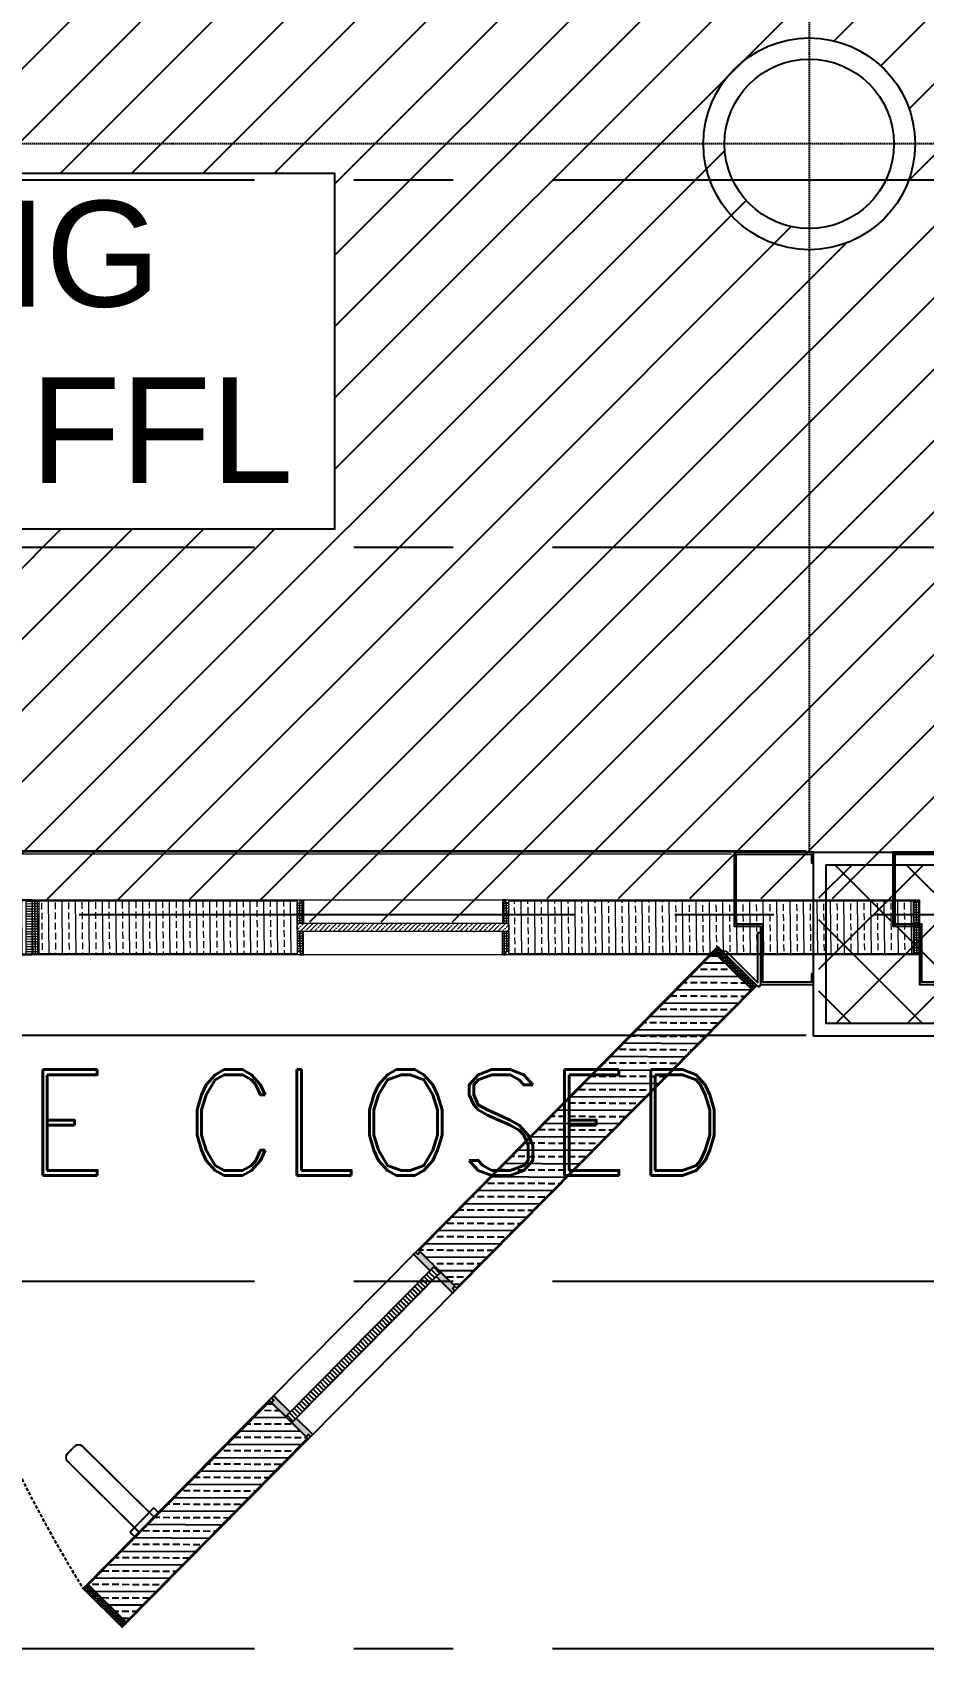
# Model space of a CAD drawing. Header units: millimetres. Extents: x -661525 to 498941, y 282148 to 1359693.
# Drawn here: x -333821 to -332980, y 442031 to 443558 of the extents above; entities that cross this region are included whole.
import ezdxf

# ---------------------------------------------------------------- set-up
doc = ezdxf.new("R2010")
doc.units = ezdxf.units.MM
doc.header["$LTSCALE"] = 2.5
for name, pattern in [('CENTER', [2, 1.25, -0.25, 0.25, -0.25]), ('DASHED', [0.75, 0.5, -0.25]), ('HIDDEN', [0.375, 0.25, -0.125])]:
    doc.linetypes.add(name, pattern=pattern)
doc.layers.get('0').update_dxf_attribs({"linetype": 'CONTINUOUS'})
doc.layers.get('DEFPOINTS').update_dxf_attribs({"linetype": 'CONTINUOUS'})
for name, color, linetype in [('00', 5, 'CONTINUOUS'), ('A-ANNO-GRID', 5, 'CENTER'), ('A-ANNO-TEXT', 7, 'CONTINUOUS'), ('A-DOOR', 3, 'CONTINUOUS'), ('A-DOOR-JAMB', 8, 'CONTINUOUS'), ('A-ELEV', 8, 'CONTINUOUS'), ('A-ELEV-MEDM', 34, 'CONTINUOUS'), ('A-ELEV-THIN', 8, 'CONTINUOUS'), ('A-WALL-2', 8, 'CONTINUOUS'), ('A-WALL-PATT-150', 8, 'CONTINUOUS'), ('A-WALL-PLAS', 8, 'CONTINUOUS'), ('CEILING', 11, 'CONTINUOUS'), ('I-ANNO-PATT-2.5', 5, 'CONTINUOUS'), ('I-GLAZ', 9, 'CONTINUOUS')]:
    doc.layers.add(name, color=color, linetype=linetype)
doc.layers.add('DOORS', color=10, linetype='CONTINUOUS', lineweight=9)
doc.styles.add('ROMAND', font='ROMAND')
pattern_1 = [(134.67990645, (-491770.6036, -2213532.536), (-4.515142516, -4.464972905), []), (134.67990645, (-491770.5786, -2213528.046), (-4.515142516, -4.464972905), [7.937499506, -1.587499901, 0, -1.587499901])]
pattern_2 = [(179.67990645, (-491770.604, -2213532.536), (-0.070950544, -12.69980102), []), (179.67990645, (-491776.918, -2213526.15), (-0.070950544, -12.69980102), [6.349999605, -3.174999803])]
pattern_3 = [(179.67990645, (-491770.603, -2213532.537), (-0.070950544, -12.69980102), []), (179.67990645, (-491776.917, -2213526.152), (-0.070950544, -12.69980102), [6.349999605, -3.174999803])]
pattern_4 = [(269.67990645, (-491767.0506, -2213529.022), (2.3812126914, -0.013303227), []), (269.67990645, (-491768.248, -2213530.206), (2.3812126914, -0.013303227), [0, -2.381249852])]
pattern_5 = [(269.67990645, (-491770.6025, -2213532.5371), (2.3812126914, -0.013303227), []), (269.67990645, (-491771.7998, -2213533.721), (2.3812126914, -0.013303227), [0, -2.381249852])]
pattern_6 = [(269.67990645, (-491770.6036, -2213532.536), (2.3812126914, -0.013303227), []), (269.67990645, (-491771.801, -2213533.72), (2.3812126914, -0.013303227), [0, -2.381249852])]
pattern_7 = [(90.678271, (1068479.283, 523803.135), (-12.69910933, -0.15033988), []), (90.678271, (1068485.558, 523809.56), (-12.69910933, -0.15033988), [6.349999605, -3.1749998])]
pattern_8 = [(180.67827104, (1068479.2833, 523803.1352), (0.028188727, -2.381083), []), (180.67827104, (1068478.0787, 523804.3116), (0.028188727, -2.381083), [0, -2.381249852])]
pattern_9 = [(45.67827104, (1068479.2845, 523803.136), (-4.542966336, 4.43665999), []), (45.67827104, (1068483.774, 523803.1895), (-4.542966336, 4.43665999), [7.937499506, -1.587499901, 0, -1.587499901])]
pattern_10 = [(90.678271, (1068493.864, 523803.136), (-12.69910933, -0.15033988), []), (90.678271, (1068500.139, 523809.561), (-12.69910933, -0.15033988), [6.349999605, -3.1749998])]
pattern_11 = [(180.67827104, (1068497.4398, 523799.645), (0.028188727, -2.381083), []), (180.67827104, (1068496.2352, 523800.8215), (0.028188727, -2.381083), [0, -2.381249852])]
pattern_12 = [(180.67827104, (1068479.2845, 523803.1363), (0.028188727, -2.381083), []), (180.67827104, (1068478.0798, 523804.3128), (0.028188727, -2.381083), [0, -2.381249852])]

# ---------------------------------------------------------------- blocks, each defined once
blk = doc.blocks.new('DOOR HANDLE IN PLAN')
at = {"color": 0, "ltscale": 25}
for p, q in [((62752.6, 114817), (62758.6, 114817)), ((62752.6, 114817), (62752.6, 114785)), ((62658.6, 114796), (62658.6, 114806)), ((62663.6, 114811), (62758.6, 114811)), ((62758.6, 114791), (62663.6, 114791)), ((62752.6, 114785), (62758.6, 114785))]:
    blk.add_line(p, q, dxfattribs=at)
for centre, start, end in [((62663.6, 114806), 90, 180), ((62663.6, 114796), 180, 270)]:
    blk.add_arc(centre, 5, start, end, dxfattribs=at)
blk = doc.blocks.new('door frame')
at = {"layer": 'A-DOOR-JAMB'}
blk.add_lwpolyline([(265482.3, 912565.9), (265492.3, 912565.9), (265492.3, 912563.9), (265484.3, 912563.9), (265484.3, 912517.9), (265539.3, 912517.9), (265539.3, 912492.9), (265605.3, 912492.9), (265605.3, 912563.9), (265597.3, 912563.9), (265597.3, 912565.9), (265607.3, 912565.9), (265607.3, 912490.9), (265537.3, 912490.9), (265537.3, 912515.9), (265482.3, 912515.9), (265482.3, 912565.9)], dxfattribs=at)
at = {"layer": 'DEFPOINTS'}
blk.add_lwpolyline([(265492.3, 912565.9), (265597.3, 912565.9)], dxfattribs=at)

msp = doc.modelspace()

# ---------------------------------------------------------------- hatches: boundary and pattern name
at = {"layer": 'A-WALL-PATT-150'}
h = msp.add_hatch(dxfattribs=at)
h.set_pattern_fill('ANSI37', color=254, scale=15, angle=360, style=0)
h.set_pattern_definition([(45, (2e-09, -328214.335), (-33.6759605, 33.6759605), []), (135, (2e-09, -328214.335), (-33.6759605, -33.6759605), [])])
h.paths.add_polyline_path([(-332175.6, 442621.2), (-332025.6, 442621.2), (-332025.6, 443124.4), (-332175.6, 443124.4), (-332175.6, 442771.2), (-332475.6, 442771.2), (-332475.6, 443117.4), (-332625.6, 443117.4), (-332625.6, 442771.2), (-333078.5, 442771.2), (-333078.5, 442621.2)])
h.paths.add_polyline_path([(-335711.9, 442621.2), (-335711.9, 442771.2), (-335713.8, 442771.2), (-335713.8, 442621.2)])
at = {"layer": 'CEILING', "transparency": 33554607}
h = msp.add_hatch(dxfattribs=at)
h.set_pattern_fill('ANSI31', color=254, scale=15)
h.set_pattern_definition([(45, (-674992.925, 1033030.065), (-33.6759605, 33.6759605), [])])
h.paths.add_polyline_path([(-340100.6, 448788.2), (-340465.6, 448788.2), (-340465.6, 444134.9), (-340100.6, 444134.9)])
h.paths.add_polyline_path([(-340015.3, 448788.2), (-340100.6, 448788.2), (-340100.6, 444134.9), (-340015.3, 444134.9)], flags=17)
h.paths.add_polyline_path([(-333536, 443088.1), (-335100.3, 443088.1), (-335100.3, 443377.7, -0.184629), (-335167, 443352.2), (-335167, 442946.7)])
h.paths.add_polyline_path([(-332637.6, 443617.6), (-333087.6, 443578.6), (-333087.6, 443552.2, -0.414214), (-332987.6, 443452.2), (-332637.6, 443452.2)])
h.paths.add_polyline_path([(-332637.6, 444120.2), (-333087.6, 444120.2), (-333087.6, 443578.6), (-332637.6, 443617.6)])
h.paths.add_polyline_path([(-336100.6, 444907.5), (-336550.6, 444907.5), (-336550.6, 444132.2), (-336100.6, 444132.2)])
h.paths.add_polyline_path([(-337246.3, 444120.2), (-337696.3, 444120.2), (-337696.3, 443452.2), (-337346.3, 443452.2, -0.414214), (-337246.3, 443552.2)])
h.paths.add_polyline_path([(-337246.3, 443352.2, -0.414214), (-337346.3, 443452.2), (-337696.3, 443452.2), (-337696.3, 443179.1), (-337246.3, 443218.1)])
h.paths.add_polyline_path([(-337246.3, 443218.1), (-337696.3, 443179.1), (-337696.3, 442727.4), (-337246.3, 442766.4)])
h.paths.add_polyline_path([(-337246.3, 442766.4), (-337696.3, 442727.4), (-337696.3, 442640.8), (-337246.3, 442679.5)])
h.paths.add_polyline_path([(-336637.6, 442819.2), (-337246.3, 442766.4), (-337246.3, 442679.5), (-336637.6, 442731.8)])
h.paths.add_polyline_path([(-336637.6, 443270.9), (-337246.3, 443218.1), (-337246.3, 442766.4), (-336637.6, 442819.2)])
h.paths.add_polyline_path([(-336637.6, 443384.1), (-336550.6, 443384.1), (-336550.6, 443452.2), (-337146.3, 443452.2, -0.414214), (-337246.3, 443352.2), (-337246.3, 443218.1), (-336637.6, 443270.9)])
h.paths.add_polyline_path([(-336550.6, 444120.2), (-337246.3, 444120.2), (-337246.3, 443552.2, -0.414214), (-337146.3, 443452.2), (-336550.6, 443452.2)])
h.paths.add_polyline_path([(-336100.6, 444120.2), (-336550.6, 444120.2), (-336550.6, 443452.2), (-336100.6, 443452.2)])
h.paths.add_polyline_path([(-335167, 444120.2), (-336100.6, 444120.2), (-336100.6, 443452.2), (-335267, 443452.2, -0.414214), (-335167, 443552.2)])
h.paths.add_polyline_path([(-336100.6, 443452.2), (-336550.6, 443452.2), (-336550.6, 443384.1), (-336100.6, 443384.1)])
h.paths.add_polyline_path([(-335267, 443452.2), (-336100.6, 443452.2), (-336100.6, 443384.1), (-336013.6, 443384.1), (-336013.6, 443325), (-335246.4, 443391.5, -0.164671)])
h.paths.add_polyline_path([(-335167, 443352.2, -0.233609), (-335246.4, 443391.5), (-336013.6, 443325), (-336013.6, 442873.3), (-335167, 442946.7)])
h.paths.add_polyline_path([(-335167, 442946.7), (-336013.6, 442873.3), (-336013.6, 442784.2), (-335167, 442784.2)])
h.paths.add_polyline_path([(-333087.6, 443126.9), (-335167, 442946.7), (-335167, 442784.2), (-334709.3, 442784.2), (-334709.3, 442784.2), (-334634.3, 442784.2), (-333087.6, 442784.2)])
h.paths.add_polyline_path([(-332637.6, 443165.9), (-333087.6, 443126.9), (-333087.6, 442784.2), (-334634.3, 442784.2), (-334634.3, 442739.3), (-334268.4, 442739.3), (-334268.4, 442739.3), (-334265.4, 442739.3), (-334077.4, 442717.8), (-334077.4, 442739.3), (-334077.4, 442739.3), (-334077.4, 442739.3), (-334071.4, 442739.3), (-334071.4, 442739.3), (-333815.4, 442739.3), (-333815.4, 442738.3), (-333568.4, 442738.3), (-333568.4, 442739.3), (-333565.3, 442739.3), (-333565.3, 442717.3), (-333377.4, 442717.3), (-333377.4, 442739.3), (-333374.4, 442739.3), (-333008.5, 442739.3), (-333008.5, 442784.2), (-332933.5, 442784.2), (-332637.6, 442784.2)])
h.paths.add_polyline_path([(-332637.6, 443452.2), (-332987.6, 443452.2, -0.414214), (-333087.6, 443352.2), (-333087.6, 443126.9), (-332637.6, 443165.9)])
h.paths.add_polyline_path([(-333087.6, 443372.2, -0.414214), (-333167.6, 443452.2, -0.414214), (-333087.6, 443532.2), (-333087.6, 444120.2), (-335167, 444120.2), (-335167, 443552.2, -0.49886), (-335070.9, 443424.6), (-333536, 443424.6), (-333536, 443088.1), (-333087.6, 443126.9)])
h.paths.add_polyline_path([(-340100.6, 449778.8), (-340465.6, 449778.8), (-340465.6, 448788.2), (-340100.6, 448788.2)])
h.paths.add_polyline_path([(-336550.6, 449778.8), (-337689.6, 449778.8), (-339465.6, 449778.8), (-340100.6, 449778.8), (-340100.6, 448788.2), (-340015.3, 448788.2), (-340015.3, 444134.9), (-339572.5, 444134.9), (-337796.3, 444132.2), (-337696.3, 444132.2), (-336550.6, 444132.2), (-336550.6, 444907.5), (-336687.6, 444907.5), (-337287.6, 444907.5), (-337887.6, 444907.5), (-338487.6, 444907.5), (-339087.6, 444907.5), (-339687.6, 444907.5), (-339687.6, 445507.5), (-339687.6, 446107.5), (-339687.6, 446707.5), (-339687.6, 447307.5), (-339687.6, 447907.5), (-339687.6, 448507.5), (-339687.6, 449107.5), (-339087.6, 449107.5), (-338487.6, 449107.5), (-337887.6, 449107.5), (-337287.6, 449107.5), (-336687.6, 449107.5), (-336550.6, 449107.5)])
h.paths.add_polyline_path([(-336100.6, 449778.8), (-336550.6, 449778.8), (-336550.6, 449107.5), (-336100.6, 449107.5)])
h.paths.add_polyline_path([(-332550.6, 449778.8), (-336100.6, 449778.8), (-336100.6, 449107.5), (-336087.6, 449107.5), (-335487.6, 449107.5), (-334887.6, 449107.5), (-334287.6, 449107.5), (-333687.6, 449107.5), (-333087.6, 449107.5), (-332550.6, 449107.5)])
h.paths.add_polyline_path([(-334292, 449225), (-335856.3, 449225), (-335856.3, 449561.5), (-334292, 449561.5)], flags=16)
h.paths.add_polyline_path([(-332100.6, 449778.8), (-332550.6, 449778.8), (-332550.6, 449107.5), (-332487.6, 449107.5), (-332100.6, 449107.5)])
h.paths.add_polyline_path([(-331437.6, 449778.8), (-332100.6, 449778.8), (-332100.6, 449107.5), (-331887.6, 449107.5), (-331887.6, 448507.5), (-331887.6, 447907.5), (-331887.6, 447307.5), (-331887.6, 446707.5), (-331887.6, 446107.5), (-331887.6, 445507.5), (-331887.6, 444907.5), (-332100.6, 444907.5), (-332100.6, 444152.9), (-331437.6, 444152.9), (-331437.6, 445152.9)])
h.paths.add_polyline_path([(-332100.6, 444907.5), (-332487.6, 444907.5), (-332550.6, 444907.5), (-332550.6, 444152.9), (-332100.6, 444152.9)])
h.paths.add_polyline_path([(-332550.6, 444907.5), (-333087.6, 444907.5), (-333687.6, 444907.5), (-334287.6, 444907.5), (-334887.6, 444907.5), (-335487.6, 444907.5), (-336100.6, 444907.5), (-336100.6, 444132.2), (-332637.6, 444132.2), (-332637.6, 444152.9), (-332550.6, 444152.9)])
h.paths.add_polyline_path([(-334097.5, 444341.2), (-335661.8, 444341.2), (-335661.8, 444677.7), (-334097.5, 444677.7)], flags=16)
h.paths.add_polyline_path([(-335813, 449209.6), (-334309.3, 449209.6), (-334309.3, 449615.2), (-335813, 449615.2)], flags=24)
h.paths.add_polyline_path([(-335618.5, 444325.8), (-334114.8, 444325.8), (-334114.8, 444731.5), (-335618.5, 444731.5)], flags=24)
h.paths.add_polyline_path([(-336315.2, 443731.6), (-336097.2, 443731.6), (-336097.2, 443886.2), (-336315.2, 443886.2)], flags=9)
h.paths.add_polyline_path([(-335473.5, 443398.6), (-335473.5, 443506), (-335628, 443506), (-335628, 443398.6)], flags=9)
h.paths.add_polyline_path([(-334235.9, 443731.6), (-334017.9, 443731.6), (-334017.9, 443886.2), (-334235.9, 443886.2)], flags=24)
h.paths.add_polyline_path([(-332967, 443729.3), (-332754.6, 443729.3), (-332754.6, 443883.9), (-332967, 443883.9)], flags=24)
h.paths.add_polyline_path([(-340344.8, 444545.8), (-340132.5, 444545.8), (-340132.5, 444700.3), (-340344.8, 444700.3)], flags=24)
h.paths.add_polyline_path([(-340130.2, 445751.1), (-340022.9, 445751.1), (-340022.9, 445905.7), (-340130.2, 445905.7)], flags=9)
at = {"layer": 'DOORS', "ltscale": 25}
h = msp.add_hatch(dxfattribs=at)
h.set_pattern_fill('ANSI33', color=5, scale=2.4, angle=225.6783, style=0)
h.set_pattern_definition(pattern_7)
h.paths.add_polyline_path([(-334071.4, 442737.2), (-334071.4, 442687.2), (-333821.4, 442687.2), (-333821.4, 442737.2), (-334071.4, 442737.2)])
h.paths.add_polyline_path([(-333821.4, 442737.2), (-333827.4, 442737.2), (-333827.4, 442687.2), (-333821.4, 442687.2)], flags=17)
at = {"layer": 'DOORS', "linetype": 'ByBlock'}
h = msp.add_hatch(dxfattribs=at)
h.set_pattern_fill('SACNCR', color=5, scale=1.2, angle=315.6783, style=0)
h.set_pattern_definition(pattern_8)
h.paths.add_polyline_path([(-333821.4, 442737.2), (-333827.4, 442737.2), (-333827.4, 442687.2), (-333821.4, 442687.2)])
at = {"layer": 'DOORS', "ltscale": 25}
h = msp.add_hatch(dxfattribs=at)
h.set_pattern_fill('ANSI33', color=5, scale=2.4, angle=225.6783, style=0)
h.set_pattern_definition(pattern_7)
h.paths.add_polyline_path([(-333571.4, 442737.2), (-333571.4, 442687.2), (-333821.4, 442687.2), (-333821.4, 442737.2), (-333571.4, 442737.2)])
h.paths.add_polyline_path([(-333821.4, 442737.2), (-333815.4, 442737.2), (-333815.4, 442687.2), (-333821.4, 442687.2)], flags=17)
at = {"layer": 'DOORS', "linetype": 'ByBlock'}
h = msp.add_hatch(dxfattribs=at)
h.set_pattern_fill('SACNCR', color=5, scale=1.2, angle=315.6783, style=0)
h.set_pattern_definition(pattern_8)
h.paths.add_polyline_path([(-333821.4, 442737.2), (-333815.4, 442737.2), (-333815.4, 442687.2), (-333821.4, 442687.2)])
at = {"layer": 'DOORS', "ltscale": 25}
h = msp.add_hatch(dxfattribs=at)
h.set_pattern_fill('ANSI33', color=5, scale=2.4, angle=225.6783, style=0)
h.set_pattern_definition(pattern_7)
h.paths.add_polyline_path([(-333571.3, 442737.2), (-333571.3, 442687.2), (-333821.3, 442687.2), (-333821.3, 442737.2), (-333571.3, 442737.2)])
h.paths.add_polyline_path([(-333821.3, 442737.2), (-333815.3, 442737.2), (-333815.3, 442687.2), (-333821.3, 442687.2)], flags=17)
at = {"layer": 'DOORS'}
h = msp.add_hatch(dxfattribs=at)
h.set_pattern_fill('SACNCR', color=34, scale=1.2, angle=315.6783, style=0)
h.set_pattern_definition(pattern_8)
h.paths.add_polyline_path([(-333821.3, 442737.2), (-333815.3, 442737.2), (-333815.3, 442687.2), (-333821.3, 442687.2)])
at = {"layer": 'DOORS', "linetype": 'ByBlock'}
h = msp.add_hatch(dxfattribs=at)
h.set_pattern_fill('SACNCR', color=5, scale=1.2, angle=315.6783, style=0)
h.set_pattern_definition(pattern_12)
h.paths.add_polyline_path([(-333371.4, 442689.2), (-333371.4, 442689.2), (-333374.4, 442689.2), (-333374.4, 442686.2), (-333377.4, 442686.2), (-333377.4, 442708.2), (-333371.4, 442708.2)])
h.paths.add_polyline_path([(-333371.4, 442735.2), (-333371.4, 442735.2), (-333374.4, 442735.2), (-333374.4, 442738.2), (-333377.4, 442738.2), (-333377.4, 442716.2), (-333371.4, 442716.2)])
h.paths.add_polyline_path([(-333571.4, 442689.2), (-333571.4, 442689.2), (-333568.4, 442689.2), (-333568.4, 442686.2), (-333565.4, 442686.2), (-333565.4, 442708.2), (-333571.4, 442708.2)])
h.paths.add_polyline_path([(-333571.4, 442735.2), (-333571.4, 442735.2), (-333568.4, 442735.2), (-333568.4, 442738.2), (-333565.4, 442738.2), (-333565.4, 442716.2), (-333571.4, 442716.2)])
h = msp.add_hatch(dxfattribs=at)
h.set_pattern_fill('SACNCR', color=256, scale=1.2, angle=315.6783, style=0)
h.set_pattern_definition(pattern_12)
h.paths.add_polyline_path([(-333371.3, 442689.2), (-333371.3, 442689.2), (-333374.3, 442689.2), (-333374.3, 442686.2), (-333377.3, 442686.2), (-333377.3, 442708.2), (-333371.3, 442708.2)])
h.paths.add_polyline_path([(-333371.3, 442735.2), (-333371.3, 442735.2), (-333374.3, 442735.2), (-333374.3, 442738.2), (-333377.3, 442738.2), (-333377.3, 442716.2), (-333371.3, 442716.2)])
h.paths.add_polyline_path([(-333571.3, 442689.2), (-333571.3, 442689.2), (-333568.3, 442689.2), (-333568.3, 442686.2), (-333565.3, 442686.2), (-333565.3, 442708.2), (-333571.3, 442708.2)])
h.paths.add_polyline_path([(-333571.3, 442735.2), (-333571.3, 442735.2), (-333568.3, 442735.2), (-333568.3, 442738.2), (-333565.3, 442738.2), (-333565.3, 442716.2), (-333571.3, 442716.2)])
at = {"layer": 'DOORS', "ltscale": 25}
h = msp.add_hatch(dxfattribs=at)
h.set_pattern_fill('ANSI33', color=5, scale=2.4, angle=225.6783, style=0)
h.set_pattern_definition(pattern_10)
h.paths.add_polyline_path([(-332983.5, 442737.2), (-332989.5, 442737.2), (-332989.5, 442687.2), (-332983.5, 442687.2)], flags=17)
h.paths.add_polyline_path([(-332983.5, 442687.2), (-333371.4, 442687.2), (-333371.4, 442737.2), (-332983.5, 442737.2)])
h = msp.add_hatch(dxfattribs=at)
h.set_pattern_fill('ANSI33', color=256, scale=2.4, angle=225.6783, style=0)
h.set_pattern_definition(pattern_10)
h.paths.add_polyline_path([(-332983.4, 442737.2), (-332989.4, 442737.2), (-332989.4, 442687.2), (-332983.4, 442687.2)], flags=17)
h.paths.add_polyline_path([(-332983.4, 442687.2), (-333371.3, 442687.2), (-333371.3, 442737.2), (-332983.4, 442737.2)])
at = {"layer": 'DOORS', "linetype": 'ByBlock'}
h = msp.add_hatch(dxfattribs=at)
h.set_pattern_fill('SACNCR', color=5, scale=1.2, angle=315.6783, style=0)
h.set_pattern_definition(pattern_11)
h.paths.add_polyline_path([(-332983.5, 442737.2), (-332989.5, 442737.2), (-332989.5, 442687.2), (-332983.5, 442687.2)])
h = msp.add_hatch(dxfattribs=at)
h.set_pattern_fill('SACNCR', color=256, scale=1.2, angle=315.6783, style=0)
h.set_pattern_definition(pattern_11)
h.paths.add_polyline_path([(-332983.4, 442737.2), (-332989.4, 442737.2), (-332989.4, 442687.2), (-332983.4, 442687.2)])
at = {"layer": 'DOORS', "ltscale": 25}
h = msp.add_hatch(dxfattribs=at)
h.set_pattern_fill('ANSI35', color=252, scale=1.2, angle=180.6783, style=0)
h.set_pattern_definition(pattern_9)
h.paths.add_polyline_path([(-333436.3, 442708.2), (-333569.9, 442708.2), (-333571.4, 442709.7), (-333571.4, 442714.7), (-333569.9, 442716.2), (-333372.9, 442716.2), (-333371.4, 442714.7), (-333371.4, 442709.7), (-333372.9, 442708.2)])
h = msp.add_hatch(dxfattribs=at)
h.set_pattern_fill('ANSI35', color=252, scale=1.2, angle=180.6783, style=0)
h.set_pattern_definition(pattern_9)
h.paths.add_polyline_path([(-333436.2, 442708.2), (-333569.8, 442708.2), (-333571.3, 442709.7), (-333571.3, 442714.7), (-333569.8, 442716.2), (-333372.8, 442716.2), (-333371.3, 442714.7), (-333371.3, 442709.7), (-333372.8, 442708.2)])
at = {"layer": 'I-ANNO-PATT-2.5', "ltscale": 25}
h = msp.add_hatch(dxfattribs=at)
h.set_pattern_fill('ANSI33', color=254, scale=2.4, angle=314.6799, style=0)
h.set_pattern_definition(pattern_2)
h.paths.add_polyline_path([(-333173.4, 442693.1), (-333177.6, 442688.8), (-333142, 442653.6), (-333137.8, 442657.9)], flags=17)
h.paths.add_polyline_path([(-333137.8, 442657.9), (-333420.8, 442371.7), (-333456.4, 442406.9), (-333173.4, 442693.1)])
h = msp.add_hatch(dxfattribs=at)
h.set_pattern_fill('ANSI33', color=254, scale=2.4, angle=314.6799, style=0)
h.set_pattern_definition(pattern_2)
h.paths.add_polyline_path([(-333173.3, 442693.1), (-333177.5, 442688.8), (-333142, 442653.6), (-333137.8, 442657.9)], flags=17)
h.paths.add_polyline_path([(-333137.8, 442657.9), (-333420.8, 442371.7), (-333456.3, 442406.9), (-333173.3, 442693.1)])
at = {"layer": 'I-ANNO-PATT-2.5', "linetype": 'ByBlock'}
h = msp.add_hatch(dxfattribs=at)
h.set_pattern_fill('SACNCR', color=254, scale=1.2, angle=44.6799, style=0)
h.set_pattern_definition(pattern_4)
h.paths.add_polyline_path([(-333173.4, 442693.1), (-333177.6, 442688.8), (-333142, 442653.6), (-333137.8, 442657.9)])
h = msp.add_hatch(dxfattribs=at)
h.set_pattern_fill('SACNCR', color=254, scale=1.2, angle=44.6799, style=0)
h.set_pattern_definition(pattern_4)
h.paths.add_polyline_path([(-333173.3, 442693.1), (-333177.5, 442688.8), (-333142, 442653.6), (-333137.8, 442657.9)])
h = msp.add_hatch(dxfattribs=at)
h.set_pattern_fill('SACNCR', color=254, scale=1.2, angle=44.6799, style=0)
h.set_pattern_definition(pattern_6)
h.paths.add_polyline_path([(-333422.3, 442373.1), (-333422.3, 442373.1), (-333424.4, 442371), (-333422.2, 442368.9), (-333424.3, 442366.7), (-333440, 442382.2), (-333435.8, 442386.5)])
h.paths.add_polyline_path([(-333455, 442405.5), (-333455, 442405.5), (-333457.1, 442403.3), (-333459.2, 442405.4), (-333461.3, 442403.3), (-333445.7, 442387.8), (-333441.5, 442392.1)])
h.paths.add_polyline_path([(-333562.9, 442230.9), (-333562.9, 442230.9), (-333560.8, 442233), (-333558.6, 442230.9), (-333556.5, 442233.1), (-333572.2, 442248.5), (-333576.4, 442244.3)])
h.paths.add_polyline_path([(-333595.6, 442263.2), (-333595.6, 442263.2), (-333593.5, 442265.4), (-333595.6, 442267.5), (-333593.5, 442269.6), (-333577.9, 442254.2), (-333582.1, 442249.9)])
h = msp.add_hatch(dxfattribs=at)
h.set_pattern_fill('SACNCR', color=254, scale=1.2, angle=44.6799, style=0)
h.set_pattern_definition(pattern_6)
h.paths.add_polyline_path([(-333422.2, 442373.1), (-333422.2, 442373.1), (-333424.3, 442371), (-333422.2, 442368.9), (-333424.3, 442366.7), (-333439.9, 442382.2), (-333435.7, 442386.5)])
h.paths.add_polyline_path([(-333454.9, 442405.5), (-333454.9, 442405.5), (-333457, 442403.3), (-333459.1, 442405.4), (-333461.3, 442403.3), (-333445.6, 442387.8), (-333441.4, 442392.1)])
h.paths.add_polyline_path([(-333562.8, 442230.9), (-333562.8, 442230.9), (-333560.7, 442233), (-333558.6, 442230.9), (-333556.5, 442233.1), (-333572.1, 442248.5), (-333576.3, 442244.3)])
h.paths.add_polyline_path([(-333595.5, 442263.2), (-333595.5, 442263.2), (-333593.4, 442265.4), (-333595.5, 442267.5), (-333593.4, 442269.6), (-333577.8, 442254.2), (-333582, 442249.9)])
at = {"layer": 'I-ANNO-PATT-2.5', "ltscale": 25}
h = msp.add_hatch(dxfattribs=at)
h.set_pattern_fill('ANSI35', color=254, scale=1.2, angle=269.6799, style=0)
h.set_pattern_definition(pattern_1)
h.paths.add_polyline_path([(-333481.4, 442340.3), (-333575.3, 442245.3), (-333577.5, 442245.3), (-333581, 442248.8), (-333581, 442251), (-333442.5, 442391), (-333440.4, 442391), (-333436.8, 442387.5), (-333436.8, 442385.4)])
h = msp.add_hatch(dxfattribs=at)
h.set_pattern_fill('ANSI35', color=254, scale=1.2, angle=269.6799, style=0)
h.set_pattern_definition(pattern_1)
h.paths.add_polyline_path([(-333481.3, 442340.3), (-333575.3, 442245.3), (-333577.4, 442245.3), (-333581, 442248.8), (-333581, 442251), (-333442.4, 442391), (-333440.3, 442391), (-333436.8, 442387.5), (-333436.8, 442385.4)])
h = msp.add_hatch(dxfattribs=at)
h.set_pattern_fill('ANSI33', color=254, scale=2.4, angle=314.6799, style=0)
h.set_pattern_definition(pattern_3)
h.paths.add_polyline_path([(-333597, 442264.6), (-333561.5, 442229.5), (-333737.2, 442051.7), (-333772.8, 442086.9), (-333597, 442264.6)])
h.paths.add_polyline_path([(-333772.8, 442086.9), (-333768.6, 442091.1), (-333733, 442056), (-333737.2, 442051.7)], flags=17)
h = msp.add_hatch(dxfattribs=at)
h.set_pattern_fill('ANSI33', color=254, scale=2.4, angle=314.6799, style=0)
h.set_pattern_definition(pattern_3)
h.paths.add_polyline_path([(-333596.9, 442264.6), (-333561.4, 442229.5), (-333737.2, 442051.7), (-333772.7, 442086.9), (-333596.9, 442264.6)])
h.paths.add_polyline_path([(-333772.7, 442086.9), (-333768.5, 442091.1), (-333733, 442056), (-333737.2, 442051.7)], flags=17)
at = {"layer": 'I-ANNO-PATT-2.5', "linetype": 'ByBlock'}
h = msp.add_hatch(dxfattribs=at)
h.set_pattern_fill('SACNCR', color=254, scale=1.2, angle=44.6799, style=0)
h.set_pattern_definition(pattern_5)
h.paths.add_polyline_path([(-333772.8, 442086.9), (-333768.6, 442091.1), (-333733, 442056), (-333737.2, 442051.7)])
h = msp.add_hatch(dxfattribs=at)
h.set_pattern_fill('SACNCR', color=254, scale=1.2, angle=44.6799, style=0)
h.set_pattern_definition(pattern_5)
h.paths.add_polyline_path([(-333772.7, 442086.9), (-333768.5, 442091.1), (-333733, 442056), (-333737.2, 442051.7)])

# ---------------------------------------------------------------- linework, layer by layer
at = {"layer": '00', "color": 254, "linetype": 'HIDDEN', "ltscale": 5}
for centre in [(-332650.7, 442783.2), (-332650.6, 442783.2)]:
    msp.add_arc(centre, 1320.8, 180, 211.7798, dxfattribs=at)
at = {"layer": 'A-ANNO-GRID', "color": 252, "ltscale": 150}
for p, q in [((-318611.4, 443417.8), (-398578.1, 443417.8)), ((-318611.4, 443071), (-398800.6, 443071)), ((-318611.4, 442377.5), (-399510, 442377.5)), ((-318611.4, 442030.7), (-352350.5, 442030.7))]:
    msp.add_line(p, q, dxfattribs=at)
msp.add_lwpolyline([(-401872.6, 443528.5), (-399197.4, 443528.5), (-399027.2, 442724.3), (-318611.4, 442724.3)], dxfattribs=at)
at = {"layer": 'A-DOOR', "color": 254}
msp.add_lwpolyline([(-333083.5, 442609.2), (-333083.5, 442783.2)], dxfattribs=at)
at = {"layer": 'A-ELEV', "color": 254}
for points in [[(-333597.7, 442265.4), (-333457.1, 442407.6)], [(-333597.7, 442265.4), (-333457, 442407.6)], [(-333420.1, 442371), (-333560.7, 442228.8)], [(-333420.1, 442371), (-333560.7, 442228.8)]]:
    msp.add_lwpolyline(points, dxfattribs=at)
at = {"layer": 'A-ELEV-MEDM', "color": 254}
for points in [[(-333456.4, 442406.9), (-333457.1, 442407.6), (-333174.1, 442693.8), (-333173.4, 442693.1)], [(-333456.3, 442406.9), (-333457, 442407.6), (-333174, 442693.8), (-333173.3, 442693.1)], [(-333137.8, 442657.9), (-333420.8, 442371.7), (-333456.4, 442406.9), (-333173.4, 442693.1), (-333137.8, 442657.9)], [(-333137.8, 442657.9), (-333420.8, 442371.7), (-333456.3, 442406.9), (-333173.3, 442693.1), (-333137.8, 442657.9)], [(-333173.4, 442693.1), (-333177.6, 442688.8), (-333142, 442653.6), (-333137.8, 442657.9), (-333173.4, 442693.1)], [(-333173.3, 442693.1), (-333177.5, 442688.8), (-333142, 442653.6), (-333137.8, 442657.9), (-333173.3, 442693.1)], [(-333137.8, 442657.9), (-333137.1, 442657.2), (-333420.1, 442371), (-333420.8, 442371.7)], [(-333137.8, 442657.9), (-333137.1, 442657.2), (-333420.1, 442371), (-333420.8, 442371.7)], [(-333455, 442405.5), (-333455, 442405.5), (-333457.1, 442403.3), (-333459.2, 442405.4), (-333461.3, 442403.3), (-333445.7, 442387.8), (-333441.5, 442392.1), (-333455, 442405.5)], [(-333454.9, 442405.5), (-333454.9, 442405.5), (-333457, 442403.3), (-333459.1, 442405.4), (-333461.3, 442403.3), (-333445.6, 442387.8), (-333441.4, 442392.1), (-333454.9, 442405.5)], [(-333422.3, 442373.1), (-333422.3, 442373.1), (-333424.4, 442371), (-333422.2, 442368.9), (-333424.3, 442366.7), (-333440, 442382.2), (-333435.8, 442386.5), (-333422.3, 442373.1)], [(-333422.2, 442373.1), (-333422.2, 442373.1), (-333424.3, 442371), (-333422.2, 442368.9), (-333424.3, 442366.7), (-333439.9, 442382.2), (-333435.7, 442386.5), (-333422.2, 442373.1)], [(-333772.8, 442086.9), (-333773.5, 442087.6), (-333597.7, 442265.4), (-333597, 442264.6)], [(-333772.7, 442086.9), (-333773.4, 442087.6), (-333597.7, 442265.4), (-333596.9, 442264.6)], [(-333595.6, 442263.2), (-333595.6, 442263.2), (-333593.5, 442265.4), (-333595.6, 442267.5), (-333593.5, 442269.6), (-333577.9, 442254.2), (-333582.1, 442249.9), (-333595.6, 442263.2)], [(-333595.5, 442263.2), (-333595.5, 442263.2), (-333593.4, 442265.4), (-333595.5, 442267.5), (-333593.4, 442269.6), (-333577.8, 442254.2), (-333582, 442249.9), (-333595.5, 442263.2)], [(-333562.9, 442230.9), (-333562.9, 442230.9), (-333560.8, 442233), (-333558.6, 442230.9), (-333556.5, 442233.1), (-333572.2, 442248.5), (-333576.4, 442244.3), (-333562.9, 442230.9)], [(-333562.8, 442230.9), (-333562.8, 442230.9), (-333560.7, 442233), (-333558.6, 442230.9), (-333556.5, 442233.1), (-333572.1, 442248.5), (-333576.3, 442244.3), (-333562.8, 442230.9)], [(-333561.5, 442229.5), (-333560.7, 442228.8), (-333736.5, 442051), (-333737.2, 442051.7)], [(-333561.4, 442229.5), (-333560.7, 442228.8), (-333736.5, 442051), (-333737.2, 442051.7)], [(-333772.8, 442086.9), (-333768.6, 442091.1), (-333733, 442056), (-333737.2, 442051.7), (-333772.8, 442086.9)], [(-333772.7, 442086.9), (-333768.5, 442091.1), (-333733, 442056), (-333737.2, 442051.7), (-333772.7, 442086.9)]]:
    msp.add_lwpolyline(points, dxfattribs=at)
for points in [[(-333597, 442264.6), (-333561.5, 442229.5), (-333737.2, 442051.7), (-333772.8, 442086.9), (-333597, 442264.6)], [(-333596.9, 442264.6), (-333561.4, 442229.5), (-333737.2, 442051.7), (-333772.7, 442086.9), (-333596.9, 442264.6)]]:
    msp.add_lwpolyline(points, close=True, dxfattribs=at)
at = {"layer": 'A-ELEV-THIN', "color": 254}
for p, q in [((-333136, 442659.6), (-333136, 442707.2)), ((-333136, 442707.2), (-333133.5, 442707.2)), ((-333136, 442659.6), (-333136, 442707.2)), ((-333136, 442707.2), (-333133.5, 442707.2)), ((-333133.5, 442707.2), (-333133.5, 442658.2)), ((-333133.5, 442707.2), (-333133.5, 442658.2)), ((-333168.6, 442688.3), (-333166.8, 442690.1)), ((-333139.4, 442659.5), (-333168.6, 442688.3)), ((-333168.5, 442688.3), (-333166.8, 442690.1)), ((-333139.4, 442659.5), (-333168.5, 442688.3)), ((-333166.8, 442690.1), (-333136, 442659.6)), ((-333166.8, 442690.1), (-333136, 442659.6)), ((-333139.3, 442656.2), (-333139.3, 442656.2)), ((-333139.2, 442656.2), (-333139.2, 442656.2)), ((-333137.1, 442657.2), (-333135.5, 442656.2)), ((-333137.1, 442657.2), (-333135.5, 442656.2))]:
    msp.add_line(p, q, dxfattribs=at)
msp.add_arc((-333135.5, 442658.2), 2, 270, 0.0024, dxfattribs=at)
msp.add_arc((-333135.5, 442658.2), 2, 270, 0.0024, dxfattribs=at)
at = {"layer": 'A-WALL-2', "color": 254}
msp.add_lwpolyline([(-332175.2, 442621.2), (-333071.5, 442621.2), (-333071.5, 442771.2), (-332625.6, 442771.2)], dxfattribs=at)
at = {"layer": 'A-WALL-PLAS', "color": 254}
msp.add_line((-333083.5, 442609.2), (-333083.5, 442783.2), dxfattribs=at)
for points in [[(-333083.5, 442783.2), (-332637.6, 442783.2)], [(-332187.4, 442609.2), (-333083.5, 442609.2)]]:
    msp.add_lwpolyline(points, dxfattribs=at)
at = {"layer": 'CEILING', "color": 8, "linetype": 'DASHED'}
for p, q in [((-333087.6, 444120.2), (-333087.6, 442784.2)), ((-332637.6, 443452.2), (-337696.3, 443452.2))]:
    msp.add_line(p, q, dxfattribs=at)
at = {"layer": 'CEILING'}
for p, q in [((-333090.4, 442784.2), (-334866.5, 442784.2)), ((-334866.5, 442610.2), (-333090.5, 442610.2))]:
    msp.add_line(p, q, dxfattribs=at)
at = {"layer": 'CEILING', "color": 1}
msp.add_lwpolyline([(-335100.3, 443424.6), (-333536, 443424.6), (-333536, 443088.1), (-335100.3, 443088.1)], close=True, dxfattribs=at)
at = {"layer": 'CEILING', "color": 40}
for radius in [100, 80]:
    msp.add_circle((-333087.6, 443452.2), radius, dxfattribs=at)
at = {"layer": 'DOORS', "color": 254, "linetype": 'ByBlock'}
msp.add_line((-333161.1, 442781.2), (-334787.1, 442781.2), dxfattribs=at)
msp.add_line((-333161.1, 442781.2), (-334787.1, 442781.2), dxfattribs=at)
at = {"layer": 'DOORS', "color": 8, "linetype": 'ByBlock'}
for p, q in [((-333008.4, 442783.2), (-334634.4, 442783.2)), ((-333008.3, 442783.2), (-334634.3, 442783.2))]:
    msp.add_line(p, q, dxfattribs=at)
at = {"layer": 'DOORS', "color": 34}
for points in [[(-333821.4, 442737.2), (-333821.4, 442738.2), (-334071.4, 442738.2), (-334071.4, 442737.2)], [(-333821.4, 442737.2), (-333827.4, 442737.2), (-333827.4, 442687.2), (-333821.4, 442687.2), (-333821.4, 442737.2)], [(-333821.4, 442737.2), (-333821.4, 442738.2), (-333571.4, 442738.2), (-333571.4, 442737.2)], [(-333821.4, 442737.2), (-333815.4, 442737.2), (-333815.4, 442687.2), (-333821.4, 442687.2), (-333821.4, 442737.2)], [(-333821.3, 442737.2), (-333821.3, 442738.2), (-333571.3, 442738.2), (-333571.3, 442737.2)], [(-333821.3, 442737.2), (-333815.3, 442737.2), (-333815.3, 442687.2), (-333821.3, 442687.2), (-333821.3, 442737.2)], [(-333571.4, 442735.2), (-333571.4, 442735.2), (-333568.4, 442735.2), (-333568.4, 442738.2), (-333565.4, 442738.2), (-333565.4, 442716.2), (-333571.4, 442716.2), (-333571.4, 442735.2)], [(-333571.3, 442735.2), (-333571.3, 442735.2), (-333568.3, 442735.2), (-333568.3, 442738.2), (-333565.3, 442738.2), (-333565.3, 442716.2), (-333571.3, 442716.2), (-333571.3, 442735.2)], [(-333371.4, 442735.2), (-333371.4, 442735.2), (-333374.4, 442735.2), (-333374.4, 442738.2), (-333377.4, 442738.2), (-333377.4, 442716.2), (-333371.4, 442716.2), (-333371.4, 442735.2)], [(-333371.3, 442735.2), (-333371.3, 442735.2), (-333374.3, 442735.2), (-333374.3, 442738.2), (-333377.3, 442738.2), (-333377.3, 442716.2), (-333371.3, 442716.2), (-333371.3, 442735.2)], [(-333371.4, 442737.2), (-333371.4, 442738.2), (-332983.5, 442738.2), (-332983.5, 442737.2)], [(-332983.5, 442687.2), (-333371.4, 442687.2), (-333371.4, 442737.2), (-332983.5, 442737.2), (-332983.5, 442687.2)], [(-333371.3, 442737.2), (-333371.3, 442738.2), (-332983.4, 442738.2), (-332983.4, 442737.2)], [(-332983.4, 442687.2), (-333371.3, 442687.2), (-333371.3, 442737.2), (-332983.4, 442737.2), (-332983.4, 442687.2)], [(-332983.5, 442737.2), (-332989.5, 442737.2), (-332989.5, 442687.2), (-332983.5, 442687.2), (-332983.5, 442737.2)], [(-332983.4, 442737.2), (-332989.4, 442737.2), (-332989.4, 442687.2), (-332983.4, 442687.2), (-332983.4, 442737.2)], [(-333571.4, 442689.2), (-333571.4, 442689.2), (-333568.4, 442689.2), (-333568.4, 442686.2), (-333565.4, 442686.2), (-333565.4, 442708.2), (-333571.4, 442708.2), (-333571.4, 442689.2)], [(-333571.3, 442689.2), (-333571.3, 442689.2), (-333568.3, 442689.2), (-333568.3, 442686.2), (-333565.3, 442686.2), (-333565.3, 442708.2), (-333571.3, 442708.2), (-333571.3, 442689.2)], [(-333371.4, 442689.2), (-333371.4, 442689.2), (-333374.4, 442689.2), (-333374.4, 442686.2), (-333377.4, 442686.2), (-333377.4, 442708.2), (-333371.4, 442708.2), (-333371.4, 442689.2)], [(-333371.3, 442689.2), (-333371.3, 442689.2), (-333374.3, 442689.2), (-333374.3, 442686.2), (-333377.3, 442686.2), (-333377.3, 442708.2), (-333371.3, 442708.2), (-333371.3, 442689.2)], [(-334071.4, 442687.2), (-334071.4, 442686.2), (-333821.4, 442686.2), (-333821.4, 442687.2)], [(-333571.4, 442687.2), (-333571.4, 442686.2), (-333821.4, 442686.2), (-333821.4, 442687.2)], [(-333571.3, 442687.2), (-333571.3, 442686.2), (-333821.3, 442686.2), (-333821.3, 442687.2)], [(-332983.5, 442687.2), (-332983.5, 442686.2), (-333371.4, 442686.2), (-333371.4, 442687.2)], [(-332983.4, 442687.2), (-332983.4, 442686.2), (-333371.3, 442686.2), (-333371.3, 442687.2)]]:
    msp.add_lwpolyline(points, dxfattribs=at)
for points in [[(-334071.4, 442737.2), (-334071.4, 442687.2), (-333821.4, 442687.2), (-333821.4, 442737.2), (-334071.4, 442737.2)], [(-333571.4, 442737.2), (-333571.4, 442687.2), (-333821.4, 442687.2), (-333821.4, 442737.2), (-333571.4, 442737.2)], [(-333571.3, 442737.2), (-333571.3, 442687.2), (-333821.3, 442687.2), (-333821.3, 442737.2), (-333571.3, 442737.2)]]:
    msp.add_lwpolyline(points, close=True, dxfattribs=at)
at = {"layer": 'DOORS', "color": 8}
for points in [[(-333571.4, 442738.2), (-333371.4, 442738.2)], [(-333571.3, 442738.2), (-333371.3, 442738.2)], [(-333371.4, 442686.2), (-333571.4, 442686.2)], [(-333371.3, 442686.2), (-333571.3, 442686.2)]]:
    msp.add_lwpolyline(points, dxfattribs=at)
at = {"layer": 'DOORS', "color": 8, "ltscale": 25}
for points in [[(-333436.3, 442708.2), (-333569.9, 442708.2), (-333571.4, 442709.7), (-333571.4, 442714.7), (-333569.9, 442716.2), (-333372.9, 442716.2), (-333371.4, 442714.7), (-333371.4, 442709.7), (-333372.9, 442708.2), (-333436.3, 442708.2)], [(-333436.2, 442708.2), (-333569.8, 442708.2), (-333571.3, 442709.7), (-333571.3, 442714.7), (-333569.8, 442716.2), (-333372.8, 442716.2), (-333371.3, 442714.7), (-333371.3, 442709.7), (-333372.8, 442708.2), (-333436.2, 442708.2)]]:
    msp.add_lwpolyline(points, dxfattribs=at)
at = {"layer": 'I-GLAZ', "color": 254, "ltscale": 25}
for points in [[(-333481.4, 442340.3), (-333575.3, 442245.3), (-333577.5, 442245.3), (-333581, 442248.8), (-333581, 442251), (-333442.5, 442391), (-333440.4, 442391), (-333436.8, 442387.5), (-333436.8, 442385.4), (-333481.4, 442340.3)], [(-333481.3, 442340.3), (-333575.3, 442245.3), (-333577.4, 442245.3), (-333581, 442248.8), (-333581, 442251), (-333442.4, 442391), (-333440.3, 442391), (-333436.8, 442387.5), (-333436.8, 442385.4), (-333481.3, 442340.3)]]:
    msp.add_lwpolyline(points, dxfattribs=at)

# ---------------------------------------------------------------- block references
at = {"layer": 'A-DOOR-JAMB', "color": 254, "extrusion": (0, 0, -1), "zscale": -1, "rotation": 89.99999999998198}
msp.add_blockref('door frame', (1245649.4, 177175.9), dxfattribs=at)
msp.add_blockref('door frame', (1245649.4, 177175.9), dxfattribs=at)
at = {"layer": 'A-ELEV', "color": 254, "rotation": 315.3226368380598}
for p in [(-459058.1, 404642.1), (-459058, 404642.1)]:
    msp.add_blockref('DOOR HANDLE IN PLAN', p, dxfattribs=at)
at = {"layer": 'DOORS', "xscale": -1, "rotation": 270.000000000018}
for p in [(-1245499.4, 177175.9), (-1245499.3, 177175.9)]:
    msp.add_blockref('door frame', p, dxfattribs=at)

# ---------------------------------------------------------------- texts
at = {"layer": 'A-ANNO-TEXT', "color": 0, "ltscale": 0.5, "insert": (-332611.9, 442527.7), "char_height": 100, "width": 2523.643, "attachment_point": 6, "style": 'ROMAND'}
msp.add_mtext('\\A1;\\pxqc;{\\C6;DOOR TO BE CLOSED}', dxfattribs=at)
at = {"layer": 'CEILING', "color": 0, "ltscale": 0.5, "insert": (-332990, 443255), "char_height": 100, "width": 2623.643, "attachment_point": 6, "style": 'ROMAND'}
msp.add_mtext('\\A1;\\pxqc;{\\f@Arial Unicode MS|b0|i0|c0|p34;\\C1;GYPSUM CEILING\\PFC @ 2400 FROM FFL}', dxfattribs=at)

doc.saveas('drawing.dxf')
